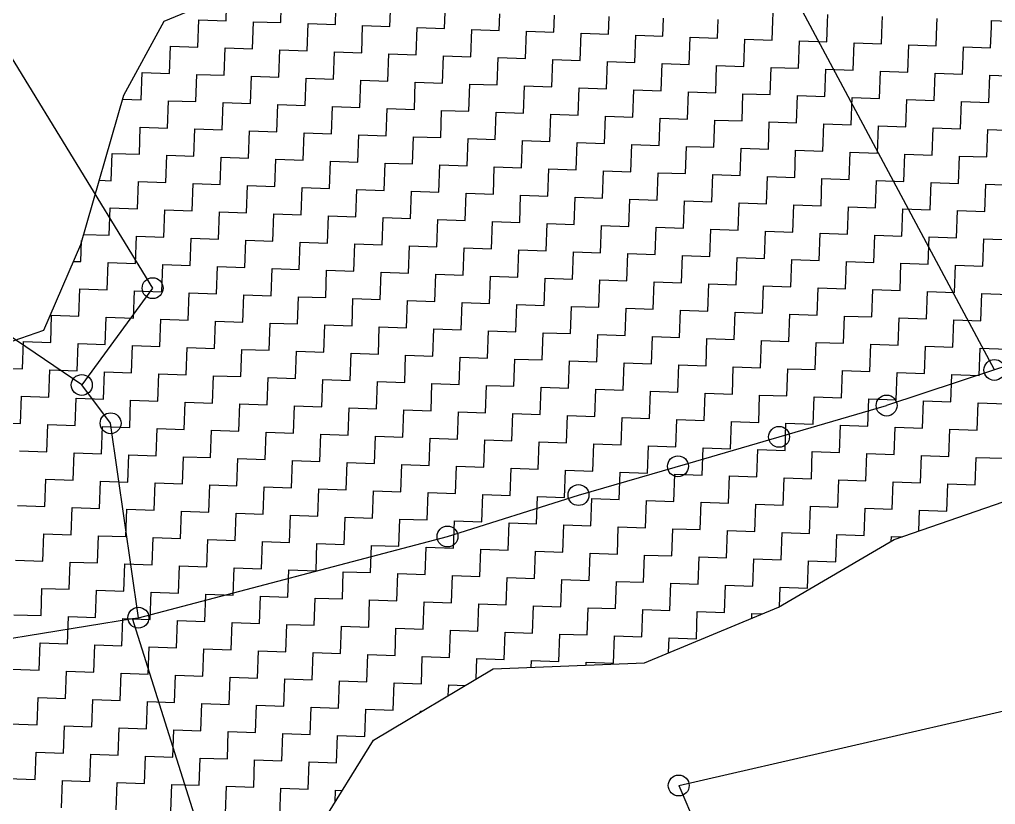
# Model space of a CAD drawing. Header units: metres. Extents: x 287345 to 291891, y 1993918 to 1999987.
# Drawn here: x 290152.8 to 290512.1, y 1997721.4 to 1998010.4 of the extents above; entities that cross this region are included whole.
import ezdxf

# ---------------------------------------------------------------- set-up
doc = ezdxf.new("R2010")
doc.units = ezdxf.units.M
doc.header["$MEASUREMENT"] = 0
doc.layers.add('POLY_HATCH', color=12, linetype='Continuous')
doc.layers.add('POLY_PARCEL', color=6, linetype='Continuous')

msp = doc.modelspace()

# ---------------------------------------------------------------- linework, layer by layer
for centre in [(290201.77, 1997911.52), (290511.75, 1997881.41), (290175.68, 1997875.87), (290472.04, 1997868.3), (290186.29, 1997861.78), (290432.45, 1997856.77), (290395.22, 1997845.93), (290358.59, 1997835.35), (290310.35, 1997820.08), (290196.53, 1997790.2), (290395.49, 1997728.4)]:
    msp.add_circle(centre, 3.85)
at = {"layer": 'POLY_HATCH'}
for p, q in [((290252.45, 1998028.92), (290205.89, 1998009.72)), ((290205.89, 1998009.72), (290191.02, 1997982.45)), ((290191.02, 1997982.45), (290175.17, 1997927.43)), ((290175.17, 1997927.43), (290161.54, 1997895.95)), ((290161.54, 1997895.95), (290129.16, 1997884.59)), ((290474.84, 1997818.94), (290518.48, 1997834.07)), ((290432.25, 1997794.04), (290474.84, 1997818.94)), ((290382.86, 1997773.55), (290432.25, 1997794.04)), ((290327.17, 1997771.36), (290382.86, 1997773.55)), ((290283.14, 1997745.12), (290327.17, 1997771.36)), ((290247.74, 1997688.01), (290283.14, 1997745.12))]:
    msp.add_line(p, q, dxfattribs=at)
at = {"layer": 'POLY_HATCH', "linetype": 'Continuous'}
for p, q in [((290228.83, 1998010), (290229.02, 1998015.29)), ((290248.94, 1998009.29), (290249.13, 1998014.75)), ((290269.05, 1998008.58), (290269.25, 1998014.21)), ((290289.16, 1998007.87), (290289.36, 1998013.67)), ((290309.26, 1998007.15), (290309.48, 1998013.13)), ((290430.17, 1998009.89), (290430.27, 1998012.94)), ((290218.42, 1998000.3), (290218.77, 1998010.36)), ((290218.77, 1998010.36), (290228.83, 1998010)), ((290238.53, 1997999.59), (290238.88, 1998009.64)), ((290238.88, 1998009.64), (290248.94, 1998009.29)), ((290329.37, 1998006.44), (290329.59, 1998012.59)), ((290349.48, 1998005.73), (290349.71, 1998012.05)), ((290369.59, 1998005.02), (290369.82, 1998011.51)), ((290389.7, 1998004.31), (290389.94, 1998010.97)), ((290409.81, 1998003.6), (290410.05, 1998010.43)), ((290429.92, 1998002.88), (290430.17, 1998009.89)), ((290450.03, 1998002.17), (290450.28, 1998009.35)), ((290450.28, 1998009.35), (290450.38, 1998012.23)), ((290470.4, 1998008.82), (290470.49, 1998011.52)), ((290490.51, 1998008.28), (290490.6, 1998010.8)), ((290510.63, 1998007.74), (290510.71, 1998010.09)), ((290510.71, 1998010.09), (290520.76, 1998009.74)), ((290258.64, 1997998.88), (290258.99, 1998008.93)), ((290258.99, 1998008.93), (290269.05, 1998008.58)), ((290278.75, 1997998.17), (290279.1, 1998008.22)), ((290279.1, 1998008.22), (290289.16, 1998007.87)), ((290298.85, 1997997.46), (290299.21, 1998007.51)), ((290299.21, 1998007.51), (290309.26, 1998007.15)), ((290318.96, 1997996.74), (290319.32, 1998006.8)), ((290319.32, 1998006.8), (290329.37, 1998006.44)), ((290339.07, 1997996.03), (290339.43, 1998006.09)), ((290339.43, 1998006.09), (290349.48, 1998005.73)), ((290470.14, 1998001.46), (290470.4, 1998008.82)), ((290490.25, 1998000.75), (290490.51, 1998008.28)), ((290510.35, 1998000.04), (290510.63, 1998007.74)), ((290359.18, 1997995.32), (290359.54, 1998005.38)), ((290359.54, 1998005.38), (290369.59, 1998005.02)), ((290379.29, 1997994.61), (290379.65, 1998004.66)), ((290379.65, 1998004.66), (290389.7, 1998004.31)), ((290399.4, 1997993.9), (290399.75, 1998003.95)), ((290399.75, 1998003.95), (290409.81, 1998003.6)), ((290419.51, 1997993.19), (290419.86, 1998003.24)), ((290419.86, 1998003.24), (290429.92, 1998002.88)), ((290439.62, 1997992.47), (290439.97, 1998002.53)), ((290439.97, 1998002.53), (290450.03, 1998002.17)), ((290208.01, 1997990.6), (290208.36, 1998000.66)), ((290208.36, 1998000.66), (290218.42, 1998000.3)), ((290228.12, 1997989.89), (290228.47, 1997999.95)), ((290228.47, 1997999.95), (290238.53, 1997999.59)), ((290248.23, 1997989.18), (290248.58, 1997999.23)), ((290248.58, 1997999.23), (290258.64, 1997998.88)), ((290268.33, 1997988.47), (290268.69, 1997998.52)), ((290268.69, 1997998.52), (290278.75, 1997998.17)), ((290459.73, 1997991.76), (290460.08, 1998001.82)), ((290460.08, 1998001.82), (290470.14, 1998001.46)), ((290479.84, 1997991.05), (290480.19, 1998001.11)), ((290480.19, 1998001.11), (290490.25, 1998000.75)), ((290499.94, 1997990.34), (290500.3, 1998000.39)), ((290500.3, 1998000.39), (290510.35, 1998000.04)), ((290288.44, 1997987.76), (290288.8, 1997997.81)), ((290288.8, 1997997.81), (290298.85, 1997997.46)), ((290308.55, 1997987.05), (290308.91, 1997997.1)), ((290308.91, 1997997.1), (290318.96, 1997996.74)), ((290328.66, 1997986.33), (290329.02, 1997996.39)), ((290329.02, 1997996.39), (290339.07, 1997996.03)), ((290348.77, 1997985.62), (290349.13, 1997995.68)), ((290349.13, 1997995.68), (290359.18, 1997995.32)), ((290368.88, 1997984.91), (290369.24, 1997994.97)), ((290369.24, 1997994.97), (290379.29, 1997994.61)), ((290388.99, 1997984.2), (290389.34, 1997994.25)), ((290389.34, 1997994.25), (290399.4, 1997993.9)), ((290409.1, 1997983.49), (290409.45, 1997993.54)), ((290409.45, 1997993.54), (290419.51, 1997993.19)), ((290429.21, 1997982.78), (290429.56, 1997992.83)), ((290429.56, 1997992.83), (290439.62, 1997992.47)), ((290449.32, 1997982.06), (290449.67, 1997992.12)), ((290449.67, 1997992.12), (290459.73, 1997991.76)), ((290469.42, 1997981.35), (290469.78, 1997991.41)), ((290469.78, 1997991.41), (290479.84, 1997991.05)), ((290197.6, 1997980.9), (290197.95, 1997990.96)), ((290197.95, 1997990.96), (290208.01, 1997990.6)), ((290217.71, 1997980.19), (290218.06, 1997990.25)), ((290218.06, 1997990.25), (290228.12, 1997989.89)), ((290237.82, 1997979.48), (290238.17, 1997989.54)), ((290238.17, 1997989.54), (290248.23, 1997989.18)), ((290257.92, 1997978.77), (290258.28, 1997988.82)), ((290258.28, 1997988.82), (290268.33, 1997988.47)), ((290278.03, 1997978.06), (290278.39, 1997988.11)), ((290278.39, 1997988.11), (290288.44, 1997987.76)), ((290489.53, 1997980.64), (290489.89, 1997990.7)), ((290489.89, 1997990.7), (290499.94, 1997990.34)), ((290509.64, 1997979.93), (290510, 1997989.98)), ((290510, 1997989.98), (290520.05, 1997989.63)), ((290298.14, 1997977.35), (290298.5, 1997987.4)), ((290298.5, 1997987.4), (290308.55, 1997987.05)), ((290318.25, 1997976.64), (290318.61, 1997986.69)), ((290318.61, 1997986.69), (290328.66, 1997986.33)), ((290338.36, 1997975.92), (290338.72, 1997985.98)), ((290338.72, 1997985.98), (290348.77, 1997985.62)), ((290358.47, 1997975.21), (290358.83, 1997985.27)), ((290358.83, 1997985.27), (290368.88, 1997984.91)), ((290378.58, 1997974.5), (290378.93, 1997984.55)), ((290378.93, 1997984.55), (290388.99, 1997984.2)), ((290190.64, 1997981.15), (290197.6, 1997980.9)), ((290207.3, 1997970.49), (290207.65, 1997980.55)), ((290207.65, 1997980.55), (290217.71, 1997980.19)), ((290398.69, 1997973.79), (290399.04, 1997983.84)), ((290399.04, 1997983.84), (290409.1, 1997983.49)), ((290418.8, 1997973.08), (290419.15, 1997983.13)), ((290419.15, 1997983.13), (290429.21, 1997982.78)), ((290438.91, 1997972.37), (290439.26, 1997982.42)), ((290439.26, 1997982.42), (290449.32, 1997982.06)), ((290459.01, 1997971.65), (290459.37, 1997981.71)), ((290459.37, 1997981.71), (290469.42, 1997981.35)), ((290479.12, 1997970.94), (290479.48, 1997981)), ((290479.48, 1997981), (290489.53, 1997980.64)), ((290227.41, 1997969.78), (290227.76, 1997979.84)), ((290227.76, 1997979.84), (290237.82, 1997979.48)), ((290247.51, 1997969.07), (290247.87, 1997979.13)), ((290247.87, 1997979.13), (290257.92, 1997978.77)), ((290267.62, 1997968.36), (290267.98, 1997978.41)), ((290267.98, 1997978.41), (290278.03, 1997978.06)), ((290287.73, 1997967.65), (290288.09, 1997977.7)), ((290288.09, 1997977.7), (290298.14, 1997977.35)), ((290307.84, 1997966.94), (290308.2, 1997976.99)), ((290308.2, 1997976.99), (290318.25, 1997976.64)), ((290499.23, 1997970.23), (290499.59, 1997980.29)), ((290499.59, 1997980.29), (290509.64, 1997979.93)), ((290327.95, 1997966.22), (290328.31, 1997976.28)), ((290328.31, 1997976.28), (290338.36, 1997975.92)), ((290348.06, 1997965.51), (290348.42, 1997975.57)), ((290348.42, 1997975.57), (290358.47, 1997975.21)), ((290368.17, 1997964.8), (290368.52, 1997974.86)), ((290368.52, 1997974.86), (290378.58, 1997974.5)), ((290388.28, 1997964.09), (290388.63, 1997974.14)), ((290388.63, 1997974.14), (290398.69, 1997973.79)), ((290408.39, 1997963.38), (290408.74, 1997973.43)), ((290408.74, 1997973.43), (290418.8, 1997973.08)), ((290196.89, 1997960.8), (290197.24, 1997970.85)), ((290197.24, 1997970.85), (290207.3, 1997970.49)), ((290217, 1997960.08), (290217.35, 1997970.14)), ((290217.35, 1997970.14), (290227.41, 1997969.78)), ((290428.5, 1997962.67), (290428.85, 1997972.72)), ((290428.85, 1997972.72), (290438.91, 1997972.37)), ((290448.6, 1997961.96), (290448.96, 1997972.01)), ((290448.96, 1997972.01), (290459.01, 1997971.65)), ((290468.71, 1997961.24), (290469.07, 1997971.3)), ((290469.07, 1997971.3), (290479.12, 1997970.94)), ((290488.82, 1997960.53), (290489.18, 1997970.59)), ((290489.18, 1997970.59), (290499.23, 1997970.23)), ((290508.93, 1997959.82), (290509.29, 1997969.88)), ((290509.29, 1997969.88), (290519.34, 1997969.52)), ((290237.1, 1997959.37), (290237.46, 1997969.43)), ((290237.46, 1997969.43), (290247.51, 1997969.07)), ((290257.21, 1997958.66), (290257.57, 1997968.72)), ((290257.57, 1997968.72), (290267.62, 1997968.36)), ((290277.32, 1997957.95), (290277.68, 1997968)), ((290277.68, 1997968), (290287.73, 1997967.65)), ((290297.43, 1997957.24), (290297.79, 1997967.29)), ((290297.79, 1997967.29), (290307.84, 1997966.94)), ((290317.54, 1997956.53), (290317.9, 1997966.58)), ((290317.9, 1997966.58), (290327.95, 1997966.22)), ((290337.65, 1997955.81), (290338, 1997965.87)), ((290338, 1997965.87), (290348.06, 1997965.51)), ((290357.76, 1997955.1), (290358.11, 1997965.16)), ((290358.11, 1997965.16), (290368.17, 1997964.8)), ((290377.87, 1997954.39), (290378.22, 1997964.45)), ((290378.22, 1997964.45), (290388.28, 1997964.09)), ((290397.98, 1997953.68), (290398.33, 1997963.73)), ((290398.33, 1997963.73), (290408.39, 1997963.38)), ((290418.08, 1997952.97), (290418.44, 1997963.02)), ((290418.44, 1997963.02), (290428.5, 1997962.67)), ((290186.48, 1997951.1), (290186.83, 1997961.15)), ((290186.83, 1997961.15), (290196.89, 1997960.8)), ((290206.58, 1997950.39), (290206.94, 1997960.44)), ((290206.94, 1997960.44), (290217, 1997960.08)), ((290226.69, 1997949.67), (290227.05, 1997959.73)), ((290227.05, 1997959.73), (290237.1, 1997959.37)), ((290246.8, 1997948.96), (290247.16, 1997959.02)), ((290247.16, 1997959.02), (290257.21, 1997958.66)), ((290438.19, 1997952.26), (290438.55, 1997962.31)), ((290438.55, 1997962.31), (290448.6, 1997961.96)), ((290458.3, 1997951.55), (290458.66, 1997961.6)), ((290458.66, 1997961.6), (290468.71, 1997961.24)), ((290478.41, 1997950.83), (290478.77, 1997960.89)), ((290478.77, 1997960.89), (290488.82, 1997960.53)), ((290498.52, 1997950.12), (290498.88, 1997960.18)), ((290498.88, 1997960.18), (290508.93, 1997959.82)), ((290266.91, 1997948.25), (290267.27, 1997958.31)), ((290267.27, 1997958.31), (290277.32, 1997957.95)), ((290287.02, 1997947.54), (290287.38, 1997957.59)), ((290287.38, 1997957.59), (290297.43, 1997957.24)), ((290307.13, 1997946.83), (290307.49, 1997956.88)), ((290307.49, 1997956.88), (290317.54, 1997956.53)), ((290327.24, 1997946.12), (290327.59, 1997956.17)), ((290327.59, 1997956.17), (290337.65, 1997955.81)), ((290347.35, 1997945.4), (290347.7, 1997955.46)), ((290347.7, 1997955.46), (290357.76, 1997955.1)), ((290367.46, 1997944.69), (290367.81, 1997954.75)), ((290367.81, 1997954.75), (290377.87, 1997954.39)), ((290387.57, 1997943.98), (290387.92, 1997954.04)), ((290387.92, 1997954.04), (290397.98, 1997953.68)), ((290407.67, 1997943.27), (290408.03, 1997953.32)), ((290408.03, 1997953.32), (290418.08, 1997952.97)), ((290427.78, 1997942.56), (290428.14, 1997952.61)), ((290428.14, 1997952.61), (290438.19, 1997952.26)), ((290447.89, 1997941.85), (290448.25, 1997951.9)), ((290448.25, 1997951.9), (290458.3, 1997951.55)), ((290182.03, 1997951.25), (290186.48, 1997951.1)), ((290196.17, 1997940.69), (290196.53, 1997950.74)), ((290196.53, 1997950.74), (290206.58, 1997950.39)), ((290216.28, 1997939.98), (290216.64, 1997950.03)), ((290216.64, 1997950.03), (290226.69, 1997949.67)), ((290236.39, 1997939.26), (290236.75, 1997949.32)), ((290236.75, 1997949.32), (290246.8, 1997948.96)), ((290256.5, 1997938.55), (290256.86, 1997948.61)), ((290256.86, 1997948.61), (290266.91, 1997948.25)), ((290468, 1997941.13), (290468.36, 1997951.19)), ((290468.36, 1997951.19), (290478.41, 1997950.83)), ((290488.11, 1997940.42), (290488.47, 1997950.48)), ((290488.47, 1997950.48), (290498.52, 1997950.12)), ((290508.22, 1997939.71), (290508.58, 1997949.77)), ((290508.58, 1997949.77), (290518.63, 1997949.41)), ((290276.61, 1997937.84), (290276.97, 1997947.89)), ((290276.97, 1997947.89), (290287.02, 1997947.54)), ((290296.72, 1997937.13), (290297.08, 1997947.18)), ((290297.08, 1997947.18), (290307.13, 1997946.83)), ((290316.83, 1997936.42), (290317.18, 1997946.47)), ((290317.18, 1997946.47), (290327.24, 1997946.12)), ((290336.94, 1997935.71), (290337.29, 1997945.76)), ((290337.29, 1997945.76), (290347.35, 1997945.4)), ((290357.05, 1997934.99), (290357.4, 1997945.05)), ((290357.4, 1997945.05), (290367.46, 1997944.69)), ((290185.76, 1997930.99), (290186.12, 1997941.04)), ((290186.12, 1997941.04), (290196.17, 1997940.69)), ((290377.16, 1997934.28), (290377.51, 1997944.34)), ((290377.51, 1997944.34), (290387.57, 1997943.98)), ((290397.26, 1997933.57), (290397.62, 1997943.63)), ((290397.62, 1997943.63), (290407.67, 1997943.27)), ((290417.37, 1997932.86), (290417.73, 1997942.91)), ((290417.73, 1997942.91), (290427.78, 1997942.56)), ((290437.48, 1997932.15), (290437.84, 1997942.2)), ((290437.84, 1997942.2), (290447.89, 1997941.85)), ((290457.59, 1997931.44), (290457.95, 1997941.49)), ((290457.95, 1997941.49), (290468, 1997941.13)), ((290205.87, 1997930.28), (290206.23, 1997940.33)), ((290206.23, 1997940.33), (290216.28, 1997939.98)), ((290225.98, 1997929.56), (290226.34, 1997939.62)), ((290226.34, 1997939.62), (290236.39, 1997939.26)), ((290246.09, 1997928.85), (290246.45, 1997938.91)), ((290246.45, 1997938.91), (290256.5, 1997938.55)), ((290266.2, 1997928.14), (290266.56, 1997938.2)), ((290266.56, 1997938.2), (290276.61, 1997937.84)), ((290286.31, 1997927.43), (290286.67, 1997937.48)), ((290286.67, 1997937.48), (290296.72, 1997937.13)), ((290477.7, 1997930.72), (290478.06, 1997940.78)), ((290478.06, 1997940.78), (290488.11, 1997940.42)), ((290497.81, 1997930.01), (290498.17, 1997940.07)), ((290498.17, 1997940.07), (290508.22, 1997939.71)), ((290306.42, 1997926.72), (290306.77, 1997936.77)), ((290306.77, 1997936.77), (290316.83, 1997936.42)), ((290326.53, 1997926.01), (290326.88, 1997936.06)), ((290326.88, 1997936.06), (290336.94, 1997935.71)), ((290346.64, 1997925.3), (290346.99, 1997935.35)), ((290346.99, 1997935.35), (290357.05, 1997934.99)), ((290366.75, 1997924.58), (290367.1, 1997934.64)), ((290367.1, 1997934.64), (290377.16, 1997934.28)), ((290386.85, 1997923.87), (290387.21, 1997933.93)), ((290387.21, 1997933.93), (290397.26, 1997933.57)), ((290176.29, 1997931.32), (290185.76, 1997930.99)), ((290195.46, 1997920.58), (290195.82, 1997930.63)), ((290195.82, 1997930.63), (290205.87, 1997930.28)), ((290406.96, 1997923.16), (290407.32, 1997933.22)), ((290407.32, 1997933.22), (290417.37, 1997932.86)), ((290427.07, 1997922.45), (290427.43, 1997932.5)), ((290427.43, 1997932.5), (290437.48, 1997932.15)), ((290447.18, 1997921.74), (290447.54, 1997931.79)), ((290447.54, 1997931.79), (290457.59, 1997931.44)), ((290467.29, 1997921.03), (290467.65, 1997931.08)), ((290467.65, 1997931.08), (290477.7, 1997930.72)), ((290487.4, 1997920.31), (290487.75, 1997930.37)), ((290487.75, 1997930.37), (290497.81, 1997930.01)), ((290175.35, 1997921.29), (290175.63, 1997929.04)), ((290215.57, 1997919.87), (290215.93, 1997929.92)), ((290215.93, 1997929.92), (290225.98, 1997929.56)), ((290235.68, 1997919.15), (290236.04, 1997929.21)), ((290236.04, 1997929.21), (290246.09, 1997928.85)), ((290255.79, 1997918.44), (290256.15, 1997928.5)), ((290256.15, 1997928.5), (290266.2, 1997928.14)), ((290275.9, 1997917.73), (290276.25, 1997927.79)), ((290276.25, 1997927.79), (290286.31, 1997927.43)), ((290296.01, 1997917.02), (290296.36, 1997927.07)), ((290296.36, 1997927.07), (290306.42, 1997926.72)), ((290507.51, 1997919.6), (290507.86, 1997929.66)), ((290507.86, 1997929.66), (290517.92, 1997929.3)), ((290316.12, 1997916.31), (290316.47, 1997926.36)), ((290316.47, 1997926.36), (290326.53, 1997926.01)), ((290336.23, 1997915.6), (290336.58, 1997925.65)), ((290336.58, 1997925.65), (290346.64, 1997925.3)), ((290356.33, 1997914.89), (290356.69, 1997924.94)), ((290356.69, 1997924.94), (290366.75, 1997924.58)), ((290376.44, 1997914.17), (290376.8, 1997924.23)), ((290376.8, 1997924.23), (290386.85, 1997923.87)), ((290396.55, 1997913.46), (290396.91, 1997923.52)), ((290396.91, 1997923.52), (290406.96, 1997923.16)), ((290172.55, 1997921.39), (290175.35, 1997921.29)), ((290185.05, 1997910.88), (290185.41, 1997920.93)), ((290185.41, 1997920.93), (290195.46, 1997920.58)), ((290205.16, 1997910.17), (290205.52, 1997920.22)), ((290205.52, 1997920.22), (290215.57, 1997919.87)), ((290225.27, 1997909.46), (290225.63, 1997919.51)), ((290225.63, 1997919.51), (290235.68, 1997919.15)), ((290416.66, 1997912.75), (290417.02, 1997922.8)), ((290417.02, 1997922.8), (290427.07, 1997922.45)), ((290436.77, 1997912.04), (290437.13, 1997922.09)), ((290437.13, 1997922.09), (290447.18, 1997921.74)), ((290456.88, 1997911.33), (290457.24, 1997921.38)), ((290457.24, 1997921.38), (290467.29, 1997921.03)), ((290476.99, 1997910.62), (290477.34, 1997920.67)), ((290477.34, 1997920.67), (290487.4, 1997920.31)), ((290497.1, 1997909.9), (290497.45, 1997919.96)), ((290497.45, 1997919.96), (290507.51, 1997919.6)), ((290245.38, 1997908.74), (290245.74, 1997918.8)), ((290245.74, 1997918.8), (290255.79, 1997918.44)), ((290265.49, 1997908.03), (290265.84, 1997918.09)), ((290265.84, 1997918.09), (290275.9, 1997917.73)), ((290285.6, 1997907.32), (290285.95, 1997917.38)), ((290285.95, 1997917.38), (290296.01, 1997917.02)), ((290305.71, 1997906.61), (290306.06, 1997916.66)), ((290306.06, 1997916.66), (290316.12, 1997916.31)), ((290325.82, 1997905.9), (290326.17, 1997915.95)), ((290326.17, 1997915.95), (290336.23, 1997915.6)), ((290345.92, 1997905.19), (290346.28, 1997915.24)), ((290346.28, 1997915.24), (290356.33, 1997914.89)), ((290366.03, 1997904.47), (290366.39, 1997914.53)), ((290366.39, 1997914.53), (290376.44, 1997914.17)), ((290386.14, 1997903.76), (290386.5, 1997913.82)), ((290386.5, 1997913.82), (290396.55, 1997913.46)), ((290406.25, 1997903.05), (290406.61, 1997913.11)), ((290406.61, 1997913.11), (290416.66, 1997912.75)), ((290426.36, 1997902.34), (290426.72, 1997912.39)), ((290426.72, 1997912.39), (290436.77, 1997912.04)), ((290174.64, 1997901.18), (290175, 1997911.23)), ((290175, 1997911.23), (290185.05, 1997910.88)), ((290194.75, 1997900.47), (290195.11, 1997910.52)), ((290195.11, 1997910.52), (290205.16, 1997910.17)), ((290214.86, 1997899.76), (290215.22, 1997909.81)), ((290215.22, 1997909.81), (290225.27, 1997909.46)), ((290234.97, 1997899.05), (290235.33, 1997909.1)), ((290235.33, 1997909.1), (290245.38, 1997908.74)), ((290446.47, 1997901.63), (290446.83, 1997911.68)), ((290446.83, 1997911.68), (290456.88, 1997911.33)), ((290466.58, 1997900.92), (290466.93, 1997910.97)), ((290466.93, 1997910.97), (290476.99, 1997910.62)), ((290486.69, 1997900.21), (290487.04, 1997910.26)), ((290487.04, 1997910.26), (290497.1, 1997909.9)), ((290506.8, 1997899.49), (290507.15, 1997909.55)), ((290507.15, 1997909.55), (290517.21, 1997909.19)), ((290255.08, 1997898.33), (290255.43, 1997908.39)), ((290255.43, 1997908.39), (290265.49, 1997908.03)), ((290275.19, 1997897.62), (290275.54, 1997907.68)), ((290275.54, 1997907.68), (290285.6, 1997907.32)), ((290295.3, 1997896.91), (290295.65, 1997906.97)), ((290295.65, 1997906.97), (290305.71, 1997906.61)), ((290315.41, 1997896.2), (290315.76, 1997906.25)), ((290315.76, 1997906.25), (290325.82, 1997905.9)), ((290335.51, 1997895.49), (290335.87, 1997905.54)), ((290335.87, 1997905.54), (290345.92, 1997905.19)), ((290164.23, 1997891.48), (290164.59, 1997901.54)), ((290164.59, 1997901.54), (290174.64, 1997901.18)), ((290355.62, 1997894.78), (290355.98, 1997904.83)), ((290355.98, 1997904.83), (290366.03, 1997904.47)), ((290375.73, 1997894.06), (290376.09, 1997904.12)), ((290376.09, 1997904.12), (290386.14, 1997903.76)), ((290395.84, 1997893.35), (290396.2, 1997903.41)), ((290396.2, 1997903.41), (290406.25, 1997903.05)), ((290415.95, 1997892.64), (290416.31, 1997902.7)), ((290416.31, 1997902.7), (290426.36, 1997902.34)), ((290436.06, 1997891.93), (290436.42, 1997901.98)), ((290436.42, 1997901.98), (290446.47, 1997901.63)), ((290184.34, 1997890.77), (290184.7, 1997900.82)), ((290184.7, 1997900.82), (290194.75, 1997900.47)), ((290204.45, 1997890.06), (290204.81, 1997900.11)), ((290204.81, 1997900.11), (290214.86, 1997899.76)), ((290224.56, 1997889.35), (290224.91, 1997899.4)), ((290224.91, 1997899.4), (290234.97, 1997899.05)), ((290244.67, 1997888.64), (290245.02, 1997898.69)), ((290245.02, 1997898.69), (290255.08, 1997898.33)), ((290264.78, 1997887.92), (290265.13, 1997897.98)), ((290265.13, 1997897.98), (290275.19, 1997897.62)), ((290456.17, 1997891.22), (290456.52, 1997901.27)), ((290456.52, 1997901.27), (290466.58, 1997900.92)), ((290476.28, 1997890.51), (290476.63, 1997900.56)), ((290476.63, 1997900.56), (290486.69, 1997900.21)), ((290496.39, 1997889.79), (290496.74, 1997899.85)), ((290496.74, 1997899.85), (290506.8, 1997899.49)), ((290284.89, 1997887.21), (290285.24, 1997897.27)), ((290285.24, 1997897.27), (290295.3, 1997896.91)), ((290305, 1997886.5), (290305.35, 1997896.55)), ((290305.35, 1997896.55), (290315.41, 1997896.2)), ((290325.1, 1997885.79), (290325.46, 1997895.84)), ((290325.46, 1997895.84), (290335.51, 1997895.49)), ((290345.21, 1997885.08), (290345.57, 1997895.13)), ((290345.57, 1997895.13), (290355.62, 1997894.78)), ((290365.32, 1997884.37), (290365.68, 1997894.42)), ((290365.68, 1997894.42), (290375.73, 1997894.06)), ((290153.82, 1997881.78), (290154.18, 1997891.84)), ((290154.18, 1997891.84), (290164.23, 1997891.48)), ((290173.93, 1997881.07), (290174.29, 1997891.13)), ((290174.29, 1997891.13), (290184.34, 1997890.77)), ((290385.43, 1997883.65), (290385.79, 1997893.71)), ((290385.79, 1997893.71), (290395.84, 1997893.35)), ((290405.54, 1997882.94), (290405.9, 1997893)), ((290405.9, 1997893), (290415.95, 1997892.64)), ((290425.65, 1997882.23), (290426, 1997892.29)), ((290426, 1997892.29), (290436.06, 1997891.93)), ((290445.76, 1997881.52), (290446.11, 1997891.57)), ((290446.11, 1997891.57), (290456.17, 1997891.22)), ((290465.87, 1997880.81), (290466.22, 1997890.86)), ((290466.22, 1997890.86), (290476.28, 1997890.51)), ((290194.04, 1997880.36), (290194.4, 1997890.41)), ((290194.4, 1997890.41), (290204.45, 1997890.06)), ((290214.15, 1997879.65), (290214.5, 1997889.7)), ((290214.5, 1997889.7), (290224.56, 1997889.35)), ((290234.26, 1997878.94), (290234.61, 1997888.99)), ((290234.61, 1997888.99), (290244.67, 1997888.64)), ((290254.37, 1997878.22), (290254.72, 1997888.28)), ((290254.72, 1997888.28), (290264.78, 1997887.92)), ((290274.48, 1997877.51), (290274.83, 1997887.57)), ((290274.83, 1997887.57), (290284.89, 1997887.21)), ((290485.98, 1997880.1), (290486.33, 1997890.15)), ((290486.33, 1997890.15), (290496.39, 1997889.79)), ((290506.08, 1997879.38), (290506.44, 1997889.44)), ((290506.44, 1997889.44), (290516.5, 1997889.08)), ((290294.58, 1997876.8), (290294.94, 1997886.86)), ((290294.94, 1997886.86), (290305, 1997886.5)), ((290314.69, 1997876.09), (290315.05, 1997886.14)), ((290315.05, 1997886.14), (290325.1, 1997885.79)), ((290334.8, 1997875.38), (290335.16, 1997885.43)), ((290335.16, 1997885.43), (290345.21, 1997885.08)), ((290354.91, 1997874.67), (290355.27, 1997884.72)), ((290355.27, 1997884.72), (290365.32, 1997884.37)), ((290375.02, 1997873.96), (290375.38, 1997884.01)), ((290375.38, 1997884.01), (290385.43, 1997883.65)), ((290143.77, 1997882.14), (290153.82, 1997881.78)), ((290163.52, 1997871.37), (290163.88, 1997881.43)), ((290163.88, 1997881.43), (290173.93, 1997881.07)), ((290183.63, 1997870.66), (290183.99, 1997880.72)), ((290183.99, 1997880.72), (290194.04, 1997880.36)), ((290203.74, 1997869.95), (290204.09, 1997880)), ((290204.09, 1997880), (290214.15, 1997879.65)), ((290395.13, 1997873.24), (290395.49, 1997883.3)), ((290395.49, 1997883.3), (290405.54, 1997882.94)), ((290415.24, 1997872.53), (290415.59, 1997882.59)), ((290415.59, 1997882.59), (290425.65, 1997882.23)), ((290435.35, 1997871.82), (290435.7, 1997881.88)), ((290435.7, 1997881.88), (290445.76, 1997881.52)), ((290455.46, 1997871.11), (290455.81, 1997881.16)), ((290455.81, 1997881.16), (290465.87, 1997880.81)), ((290475.57, 1997870.4), (290475.92, 1997880.45)), ((290475.92, 1997880.45), (290485.98, 1997880.1)), ((290223.85, 1997869.24), (290224.2, 1997879.29)), ((290224.2, 1997879.29), (290234.26, 1997878.94)), ((290243.96, 1997868.53), (290244.31, 1997878.58)), ((290244.31, 1997878.58), (290254.37, 1997878.22)), ((290264.07, 1997867.81), (290264.42, 1997877.87)), ((290264.42, 1997877.87), (290274.48, 1997877.51)), ((290284.17, 1997867.1), (290284.53, 1997877.16)), ((290284.53, 1997877.16), (290294.58, 1997876.8)), ((290304.28, 1997866.39), (290304.64, 1997876.45)), ((290304.64, 1997876.45), (290314.69, 1997876.09)), ((290495.67, 1997869.69), (290496.03, 1997879.74)), ((290496.03, 1997879.74), (290506.08, 1997879.38)), ((290324.39, 1997865.68), (290324.75, 1997875.73)), ((290324.75, 1997875.73), (290334.8, 1997875.38)), ((290344.5, 1997864.97), (290344.86, 1997875.02)), ((290344.86, 1997875.02), (290354.91, 1997874.67)), ((290364.61, 1997864.26), (290364.97, 1997874.31)), ((290364.97, 1997874.31), (290375.02, 1997873.96)), ((290384.72, 1997863.55), (290385.08, 1997873.6)), ((290385.08, 1997873.6), (290395.13, 1997873.24)), ((290404.83, 1997862.83), (290405.18, 1997872.89)), ((290405.18, 1997872.89), (290415.24, 1997872.53)), ((290153.11, 1997861.67), (290153.47, 1997871.73)), ((290153.47, 1997871.73), (290163.52, 1997871.37)), ((290173.22, 1997860.96), (290173.58, 1997871.02)), ((290173.58, 1997871.02), (290183.63, 1997870.66)), ((290193.33, 1997860.25), (290193.68, 1997870.31)), ((290193.68, 1997870.31), (290203.74, 1997869.95)), ((290213.44, 1997859.54), (290213.79, 1997869.59)), ((290213.79, 1997869.59), (290223.85, 1997869.24)), ((290424.94, 1997862.12), (290425.29, 1997872.18)), ((290425.29, 1997872.18), (290435.35, 1997871.82)), ((290445.05, 1997861.41), (290445.4, 1997871.46)), ((290445.4, 1997871.46), (290455.46, 1997871.11)), ((290465.16, 1997860.7), (290465.51, 1997870.75)), ((290465.51, 1997870.75), (290475.57, 1997870.4)), ((290485.26, 1997859.99), (290485.62, 1997870.04)), ((290485.62, 1997870.04), (290495.67, 1997869.69)), ((290505.37, 1997859.28), (290505.73, 1997869.33)), ((290505.73, 1997869.33), (290515.78, 1997868.97)), ((290233.55, 1997858.83), (290233.9, 1997868.88)), ((290233.9, 1997868.88), (290243.96, 1997868.53)), ((290253.66, 1997858.12), (290254.01, 1997868.17)), ((290254.01, 1997868.17), (290264.07, 1997867.81)), ((290273.76, 1997857.4), (290274.12, 1997867.46)), ((290274.12, 1997867.46), (290284.17, 1997867.1)), ((290293.87, 1997856.69), (290294.23, 1997866.75)), ((290294.23, 1997866.75), (290304.28, 1997866.39)), ((290313.98, 1997855.98), (290314.34, 1997866.04)), ((290314.34, 1997866.04), (290324.39, 1997865.68)), ((290143.06, 1997862.03), (290153.11, 1997861.67)), ((290334.09, 1997855.27), (290334.45, 1997865.32)), ((290334.45, 1997865.32), (290344.5, 1997864.97)), ((290354.2, 1997854.56), (290354.56, 1997864.61)), ((290354.56, 1997864.61), (290364.61, 1997864.26)), ((290374.31, 1997853.85), (290374.66, 1997863.9)), ((290374.66, 1997863.9), (290384.72, 1997863.55)), ((290394.42, 1997853.13), (290394.77, 1997863.19)), ((290394.77, 1997863.19), (290404.83, 1997862.83)), ((290414.53, 1997852.42), (290414.88, 1997862.48)), ((290414.88, 1997862.48), (290424.94, 1997862.12)), ((290162.81, 1997851.26), (290163.16, 1997861.32)), ((290163.16, 1997861.32), (290173.22, 1997860.96)), ((290182.92, 1997850.55), (290183.27, 1997860.61)), ((290183.27, 1997860.61), (290193.33, 1997860.25)), ((290203.03, 1997849.84), (290203.38, 1997859.89)), ((290203.38, 1997859.89), (290213.44, 1997859.54)), ((290223.14, 1997849.13), (290223.49, 1997859.18)), ((290223.49, 1997859.18), (290233.55, 1997858.83)), ((290243.24, 1997848.42), (290243.6, 1997858.47)), ((290243.6, 1997858.47), (290253.66, 1997858.12)), ((290434.64, 1997851.71), (290434.99, 1997861.77)), ((290434.99, 1997861.77), (290445.05, 1997861.41)), ((290454.75, 1997851), (290455.1, 1997861.05)), ((290455.1, 1997861.05), (290465.16, 1997860.7)), ((290474.85, 1997850.29), (290475.21, 1997860.34)), ((290475.21, 1997860.34), (290485.26, 1997859.99)), ((290494.96, 1997849.58), (290495.32, 1997859.63)), ((290495.32, 1997859.63), (290505.37, 1997859.28)), ((290263.35, 1997847.71), (290263.71, 1997857.76)), ((290263.71, 1997857.76), (290273.76, 1997857.4)), ((290283.46, 1997846.99), (290283.82, 1997857.05)), ((290283.82, 1997857.05), (290293.87, 1997856.69)), ((290303.57, 1997846.28), (290303.93, 1997856.34)), ((290303.93, 1997856.34), (290313.98, 1997855.98)), ((290323.68, 1997845.57), (290324.04, 1997855.63)), ((290324.04, 1997855.63), (290334.09, 1997855.27)), ((290343.79, 1997844.86), (290344.15, 1997854.91)), ((290344.15, 1997854.91), (290354.2, 1997854.56)), ((290152.75, 1997851.62), (290162.81, 1997851.26)), ((290363.9, 1997844.15), (290364.25, 1997854.2)), ((290364.25, 1997854.2), (290374.31, 1997853.85)), ((290384.01, 1997843.44), (290384.36, 1997853.49)), ((290384.36, 1997853.49), (290394.42, 1997853.13)), ((290404.12, 1997842.72), (290404.47, 1997852.78)), ((290404.47, 1997852.78), (290414.53, 1997852.42)), ((290424.23, 1997842.01), (290424.58, 1997852.07)), ((290424.58, 1997852.07), (290434.64, 1997851.71)), ((290444.33, 1997841.3), (290444.69, 1997851.36)), ((290444.69, 1997851.36), (290454.75, 1997851)), ((290172.51, 1997840.85), (290172.86, 1997850.91)), ((290172.86, 1997850.91), (290182.92, 1997850.55)), ((290192.62, 1997840.14), (290192.97, 1997850.2)), ((290192.97, 1997850.2), (290203.03, 1997849.84)), ((290212.73, 1997839.43), (290213.08, 1997849.48)), ((290213.08, 1997849.48), (290223.14, 1997849.13)), ((290232.83, 1997838.72), (290233.19, 1997848.77)), ((290233.19, 1997848.77), (290243.24, 1997848.42)), ((290252.94, 1997838.01), (290253.3, 1997848.06)), ((290253.3, 1997848.06), (290263.35, 1997847.71)), ((290464.44, 1997840.59), (290464.8, 1997850.64)), ((290464.8, 1997850.64), (290474.85, 1997850.29)), ((290484.55, 1997839.88), (290484.91, 1997849.93)), ((290484.91, 1997849.93), (290494.96, 1997849.58)), ((290504.66, 1997839.17), (290505.02, 1997849.22)), ((290505.02, 1997849.22), (290515.07, 1997848.87)), ((290273.05, 1997837.3), (290273.41, 1997847.35)), ((290273.41, 1997847.35), (290283.46, 1997846.99)), ((290293.16, 1997836.58), (290293.52, 1997846.64)), ((290293.52, 1997846.64), (290303.57, 1997846.28)), ((290313.27, 1997835.87), (290313.63, 1997845.93)), ((290313.63, 1997845.93), (290323.68, 1997845.57)), ((290333.38, 1997835.16), (290333.74, 1997845.22)), ((290333.74, 1997845.22), (290343.79, 1997844.86)), ((290353.49, 1997834.45), (290353.84, 1997844.5)), ((290353.84, 1997844.5), (290363.9, 1997844.15)), ((290162.1, 1997831.15), (290162.45, 1997841.21)), ((290162.45, 1997841.21), (290172.51, 1997840.85)), ((290182.21, 1997830.44), (290182.56, 1997840.5)), ((290182.56, 1997840.5), (290192.62, 1997840.14)), ((290373.6, 1997833.74), (290373.95, 1997843.79)), ((290373.95, 1997843.79), (290384.01, 1997843.44)), ((290393.71, 1997833.03), (290394.06, 1997843.08)), ((290394.06, 1997843.08), (290404.12, 1997842.72)), ((290413.82, 1997832.31), (290414.17, 1997842.37)), ((290414.17, 1997842.37), (290424.23, 1997842.01)), ((290433.92, 1997831.6), (290434.28, 1997841.66)), ((290434.28, 1997841.66), (290444.33, 1997841.3)), ((290454.03, 1997830.89), (290454.39, 1997840.95)), ((290454.39, 1997840.95), (290464.44, 1997840.59)), ((290202.32, 1997829.73), (290202.67, 1997839.79)), ((290202.67, 1997839.79), (290212.73, 1997839.43)), ((290222.42, 1997829.02), (290222.78, 1997839.07)), ((290222.78, 1997839.07), (290232.83, 1997838.72)), ((290242.53, 1997828.31), (290242.89, 1997838.36)), ((290242.89, 1997838.36), (290252.94, 1997838.01)), ((290262.64, 1997827.6), (290263, 1997837.65)), ((290263, 1997837.65), (290273.05, 1997837.3)), ((290282.75, 1997826.89), (290283.11, 1997836.94)), ((290283.11, 1997836.94), (290293.16, 1997836.58)), ((290474.14, 1997830.18), (290474.5, 1997840.23)), ((290474.5, 1997840.23), (290484.55, 1997839.88)), ((290494.25, 1997829.47), (290494.61, 1997839.52)), ((290494.61, 1997839.52), (290504.66, 1997839.17)), ((290302.86, 1997826.17), (290303.22, 1997836.23)), ((290303.22, 1997836.23), (290313.27, 1997835.87)), ((290322.97, 1997825.46), (290323.33, 1997835.52)), ((290323.33, 1997835.52), (290333.38, 1997835.16)), ((290343.08, 1997824.75), (290343.43, 1997834.8)), ((290343.43, 1997834.8), (290353.49, 1997834.45)), ((290363.19, 1997824.04), (290363.54, 1997834.09)), ((290363.54, 1997834.09), (290373.6, 1997833.74)), ((290383.3, 1997823.33), (290383.65, 1997833.38)), ((290383.65, 1997833.38), (290393.71, 1997833.03)), ((290152.04, 1997831.51), (290162.1, 1997831.15)), ((290171.8, 1997820.74), (290172.15, 1997830.8)), ((290172.15, 1997830.8), (290182.21, 1997830.44)), ((290191.91, 1997820.03), (290192.26, 1997830.09)), ((290192.26, 1997830.09), (290202.32, 1997829.73)), ((290403.41, 1997822.62), (290403.76, 1997832.67)), ((290403.76, 1997832.67), (290413.82, 1997832.31)), ((290423.51, 1997821.9), (290423.87, 1997831.96)), ((290423.87, 1997831.96), (290433.92, 1997831.6)), ((290443.62, 1997821.19), (290443.98, 1997831.25)), ((290443.98, 1997831.25), (290454.03, 1997830.89)), ((290463.73, 1997820.48), (290464.09, 1997830.54)), ((290464.09, 1997830.54), (290474.14, 1997830.18)), ((290483.92, 1997822.08), (290484.2, 1997829.82)), ((290484.2, 1997829.82), (290494.25, 1997829.47)), ((290212.01, 1997819.32), (290212.37, 1997829.38)), ((290212.37, 1997829.38), (290222.42, 1997829.02)), ((290232.12, 1997818.61), (290232.48, 1997828.66)), ((290232.48, 1997828.66), (290242.53, 1997828.31)), ((290252.23, 1997817.9), (290252.59, 1997827.95)), ((290252.59, 1997827.95), (290262.64, 1997827.6)), ((290272.34, 1997817.19), (290272.7, 1997827.24)), ((290272.7, 1997827.24), (290282.75, 1997826.89)), ((290292.45, 1997816.47), (290292.81, 1997826.53)), ((290292.81, 1997826.53), (290302.86, 1997826.17)), ((290312.56, 1997815.76), (290312.91, 1997825.82)), ((290312.91, 1997825.82), (290322.97, 1997825.46)), ((290332.67, 1997815.05), (290333.02, 1997825.11)), ((290333.02, 1997825.11), (290343.08, 1997824.75)), ((290352.78, 1997814.34), (290353.13, 1997824.39)), ((290353.13, 1997824.39), (290363.19, 1997824.04)), ((290372.89, 1997813.63), (290373.24, 1997823.68)), ((290373.24, 1997823.68), (290383.3, 1997823.33)), ((290392.99, 1997812.92), (290393.35, 1997822.97)), ((290393.35, 1997822.97), (290403.41, 1997822.62)), ((290161.39, 1997811.05), (290161.74, 1997821.1)), ((290161.74, 1997821.1), (290171.8, 1997820.74)), ((290181.49, 1997810.33), (290181.85, 1997820.39)), ((290181.85, 1997820.39), (290191.91, 1997820.03)), ((290201.6, 1997809.62), (290201.96, 1997819.68)), ((290201.96, 1997819.68), (290212.01, 1997819.32)), ((290221.71, 1997808.91), (290222.07, 1997818.97)), ((290222.07, 1997818.97), (290232.12, 1997818.61)), ((290413.1, 1997812.21), (290413.46, 1997822.26)), ((290413.46, 1997822.26), (290423.51, 1997821.9)), ((290433.21, 1997811.49), (290433.57, 1997821.55)), ((290433.57, 1997821.55), (290443.62, 1997821.19)), ((290453.32, 1997810.78), (290453.68, 1997820.84)), ((290453.68, 1997820.84), (290463.73, 1997820.48)), ((290473.72, 1997818.28), (290473.79, 1997820.13)), ((290473.79, 1997820.13), (290477.86, 1997819.98)), ((290241.82, 1997808.2), (290242.18, 1997818.25)), ((290242.18, 1997818.25), (290252.23, 1997817.9)), ((290261.93, 1997807.49), (290262.29, 1997817.54)), ((290262.29, 1997817.54), (290272.34, 1997817.19)), ((290282.04, 1997806.78), (290282.4, 1997816.83)), ((290282.4, 1997816.83), (290292.45, 1997816.47)), ((290302.15, 1997806.06), (290302.5, 1997816.12)), ((290302.5, 1997816.12), (290312.56, 1997815.76)), ((290322.26, 1997805.35), (290322.61, 1997815.41)), ((290322.61, 1997815.41), (290332.67, 1997815.05)), ((290342.37, 1997804.64), (290342.72, 1997814.7)), ((290342.72, 1997814.7), (290352.78, 1997814.34)), ((290362.48, 1997803.93), (290362.83, 1997813.98)), ((290362.83, 1997813.98), (290372.89, 1997813.63)), ((290382.58, 1997803.22), (290382.94, 1997813.27)), ((290382.94, 1997813.27), (290392.99, 1997812.92)), ((290402.69, 1997802.51), (290403.05, 1997812.56)), ((290403.05, 1997812.56), (290413.1, 1997812.21)), ((290422.8, 1997801.8), (290423.16, 1997811.85)), ((290423.16, 1997811.85), (290433.21, 1997811.49)), ((290151.33, 1997811.4), (290161.39, 1997811.05)), ((290171.08, 1997800.64), (290171.44, 1997810.69)), ((290171.44, 1997810.69), (290181.49, 1997810.33)), ((290191.19, 1997799.92), (290191.55, 1997809.98)), ((290191.55, 1997809.98), (290201.6, 1997809.62)), ((290211.3, 1997799.21), (290211.66, 1997809.27)), ((290211.66, 1997809.27), (290221.71, 1997808.91)), ((290231.41, 1997798.5), (290231.77, 1997808.56)), ((290231.77, 1997808.56), (290241.82, 1997808.2)), ((290442.91, 1997801.08), (290443.27, 1997811.14)), ((290443.27, 1997811.14), (290453.32, 1997810.78)), ((290251.52, 1997797.79), (290251.88, 1997807.84)), ((290251.88, 1997807.84), (290261.93, 1997807.49)), ((290271.63, 1997797.08), (290271.99, 1997807.13)), ((290271.99, 1997807.13), (290282.04, 1997806.78)), ((290291.74, 1997796.37), (290292.09, 1997806.42)), ((290292.09, 1997806.42), (290302.15, 1997806.06)), ((290311.85, 1997795.65), (290312.2, 1997805.71)), ((290312.2, 1997805.71), (290322.26, 1997805.35)), ((290331.96, 1997794.94), (290332.31, 1997805)), ((290332.31, 1997805), (290342.37, 1997804.64)), ((290160.67, 1997790.94), (290161.03, 1997800.99)), ((290161.03, 1997800.99), (290171.08, 1997800.64)), ((290352.07, 1997794.23), (290352.42, 1997804.29)), ((290352.42, 1997804.29), (290362.48, 1997803.93)), ((290372.17, 1997793.52), (290372.53, 1997803.57)), ((290372.53, 1997803.57), (290382.58, 1997803.22)), ((290392.28, 1997792.81), (290392.64, 1997802.86)), ((290392.64, 1997802.86), (290402.69, 1997802.51)), ((290412.39, 1997792.1), (290412.75, 1997802.15)), ((290412.75, 1997802.15), (290422.8, 1997801.8)), ((290432.6, 1997794.25), (290432.86, 1997801.44)), ((290432.86, 1997801.44), (290442.91, 1997801.08)), ((290180.78, 1997790.23), (290181.14, 1997800.28)), ((290181.14, 1997800.28), (290191.19, 1997799.92)), ((290200.89, 1997789.51), (290201.25, 1997799.57)), ((290201.25, 1997799.57), (290211.3, 1997799.21)), ((290221, 1997788.8), (290221.36, 1997798.86)), ((290221.36, 1997798.86), (290231.41, 1997798.5)), ((290241.11, 1997788.09), (290241.47, 1997798.14)), ((290241.47, 1997798.14), (290251.52, 1997797.79)), ((290261.22, 1997787.38), (290261.58, 1997797.43)), ((290261.58, 1997797.43), (290271.63, 1997797.08)), ((290281.33, 1997786.67), (290281.68, 1997796.72)), ((290281.68, 1997796.72), (290291.74, 1997796.37)), ((290301.44, 1997785.96), (290301.79, 1997796.01)), ((290301.79, 1997796.01), (290311.85, 1997795.65)), ((290321.55, 1997785.24), (290321.9, 1997795.3)), ((290321.9, 1997795.3), (290331.96, 1997794.94)), ((290341.66, 1997784.53), (290342.01, 1997794.59)), ((290342.01, 1997794.59), (290352.07, 1997794.23)), ((290361.76, 1997783.82), (290362.12, 1997793.88)), ((290362.12, 1997793.88), (290372.17, 1997793.52)), ((290150.62, 1997791.29), (290160.67, 1997790.94)), ((290170.37, 1997780.53), (290170.73, 1997790.58)), ((290170.73, 1997790.58), (290180.78, 1997790.23)), ((290381.87, 1997783.11), (290382.23, 1997793.16)), ((290382.23, 1997793.16), (290392.28, 1997792.81)), ((290401.98, 1997782.4), (290402.34, 1997792.45)), ((290402.34, 1997792.45), (290412.39, 1997792.1)), ((290422.38, 1997789.95), (290422.45, 1997791.74)), ((290422.45, 1997791.74), (290426.37, 1997791.6)), ((290190.48, 1997779.81), (290190.84, 1997789.87)), ((290190.84, 1997789.87), (290200.89, 1997789.51)), ((290210.59, 1997779.1), (290210.95, 1997789.16)), ((290210.95, 1997789.16), (290221, 1997788.8)), ((290230.7, 1997778.39), (290231.06, 1997788.45)), ((290231.06, 1997788.45), (290241.11, 1997788.09)), ((290250.81, 1997777.68), (290251.16, 1997787.73)), ((290251.16, 1997787.73), (290261.22, 1997787.38)), ((290270.92, 1997776.97), (290271.27, 1997787.02)), ((290271.27, 1997787.02), (290281.33, 1997786.67)), ((290291.03, 1997776.26), (290291.38, 1997786.31)), ((290291.38, 1997786.31), (290301.44, 1997785.96)), ((290311.14, 1997775.55), (290311.49, 1997785.6)), ((290311.49, 1997785.6), (290321.55, 1997785.24)), ((290331.24, 1997774.83), (290331.6, 1997784.89)), ((290331.6, 1997784.89), (290341.66, 1997784.53)), ((290351.35, 1997774.12), (290351.71, 1997784.18)), ((290351.71, 1997784.18), (290361.76, 1997783.82)), ((290371.46, 1997773.41), (290371.82, 1997783.47)), ((290371.82, 1997783.47), (290381.87, 1997783.11)), ((290159.96, 1997770.83), (290160.32, 1997780.88)), ((290160.32, 1997780.88), (290170.37, 1997780.53)), ((290180.07, 1997770.12), (290180.43, 1997780.17)), ((290180.43, 1997780.17), (290190.48, 1997779.81)), ((290200.18, 1997769.4), (290200.54, 1997779.46)), ((290200.54, 1997779.46), (290210.59, 1997779.1)), ((290391.73, 1997777.23), (290391.93, 1997782.75)), ((290391.93, 1997782.75), (290401.98, 1997782.4)), ((290220.29, 1997768.69), (290220.65, 1997778.75)), ((290220.65, 1997778.75), (290230.7, 1997778.39)), ((290240.4, 1997767.98), (290240.75, 1997778.04)), ((290240.75, 1997778.04), (290250.81, 1997777.68)), ((290260.51, 1997767.27), (290260.86, 1997777.32)), ((290260.86, 1997777.32), (290270.92, 1997776.97)), ((290280.62, 1997766.56), (290280.97, 1997776.61)), ((290280.97, 1997776.61), (290291.03, 1997776.26)), ((290300.73, 1997765.85), (290301.08, 1997775.9)), ((290301.08, 1997775.9), (290311.14, 1997775.55)), ((290320.92, 1997767.64), (290321.19, 1997775.19)), ((290321.19, 1997775.19), (290331.24, 1997774.83)), ((290341.21, 1997771.91), (290341.3, 1997774.48)), ((290341.3, 1997774.48), (290351.35, 1997774.12)), ((290361.37, 1997772.71), (290361.41, 1997773.77)), ((290361.41, 1997773.77), (290371.46, 1997773.41)), ((290149.91, 1997771.18), (290159.96, 1997770.83)), ((290169.66, 1997760.42), (290170.02, 1997770.47)), ((290170.02, 1997770.47), (290180.07, 1997770.12)), ((290189.77, 1997759.71), (290190.13, 1997769.76)), ((290190.13, 1997769.76), (290200.18, 1997769.4)), ((290209.88, 1997758.99), (290210.24, 1997769.05)), ((290210.24, 1997769.05), (290220.29, 1997768.69)), ((290229.99, 1997758.28), (290230.34, 1997768.34)), ((290230.34, 1997768.34), (290240.4, 1997767.98)), ((290250.1, 1997757.57), (290250.45, 1997767.63)), ((290250.45, 1997767.63), (290260.51, 1997767.27)), ((290270.21, 1997756.86), (290270.56, 1997766.91)), ((290270.56, 1997766.91), (290280.62, 1997766.56)), ((290290.32, 1997756.15), (290290.67, 1997766.2)), ((290290.67, 1997766.2), (290300.73, 1997765.85)), ((290310.64, 1997761.51), (290310.78, 1997765.49)), ((290310.78, 1997765.49), (290316.96, 1997765.27)), ((290159.25, 1997750.72), (290159.61, 1997760.77)), ((290159.61, 1997760.77), (290169.66, 1997760.42)), ((290179.36, 1997750.01), (290179.72, 1997760.06)), ((290179.72, 1997760.06), (290189.77, 1997759.71)), ((290199.47, 1997749.3), (290199.82, 1997759.35)), ((290199.82, 1997759.35), (290209.88, 1997758.99)), ((290219.58, 1997748.58), (290219.93, 1997758.64)), ((290219.93, 1997758.64), (290229.99, 1997758.28)), ((290239.69, 1997747.87), (290240.04, 1997757.93)), ((290240.04, 1997757.93), (290250.1, 1997757.57)), ((290259.8, 1997747.16), (290260.15, 1997757.22)), ((290260.15, 1997757.22), (290270.21, 1997756.86)), ((290279.91, 1997746.45), (290280.26, 1997756.5)), ((290280.26, 1997756.5), (290290.32, 1997756.15)), ((290300.36, 1997755.38), (290300.37, 1997755.79)), ((290300.37, 1997755.79), (290301.01, 1997755.77)), ((290149.2, 1997751.07), (290159.25, 1997750.72)), ((290168.95, 1997740.31), (290169.31, 1997750.36)), ((290169.31, 1997750.36), (290179.36, 1997750.01)), ((290189.06, 1997739.6), (290189.41, 1997749.65)), ((290189.41, 1997749.65), (290199.47, 1997749.3)), ((290209.17, 1997738.89), (290209.52, 1997748.94)), ((290209.52, 1997748.94), (290219.58, 1997748.58)), ((290229.28, 1997738.17), (290229.63, 1997748.23)), ((290229.63, 1997748.23), (290239.69, 1997747.87)), ((290249.39, 1997737.46), (290249.74, 1997747.52)), ((290249.74, 1997747.52), (290259.8, 1997747.16)), ((290269.49, 1997736.75), (290269.85, 1997746.8)), ((290269.85, 1997746.8), (290279.91, 1997746.45)), ((290158.54, 1997730.61), (290158.9, 1997740.66)), ((290158.9, 1997740.66), (290168.95, 1997740.31)), ((290178.65, 1997729.9), (290179, 1997739.95)), ((290179, 1997739.95), (290189.06, 1997739.6)), ((290198.76, 1997729.19), (290199.11, 1997739.24)), ((290199.11, 1997739.24), (290209.17, 1997738.89)), ((290218.87, 1997728.47), (290219.22, 1997738.53)), ((290219.22, 1997738.53), (290229.28, 1997738.17)), ((290238.98, 1997727.76), (290239.33, 1997737.82)), ((290239.33, 1997737.82), (290249.39, 1997737.46)), ((290259.08, 1997727.05), (290259.44, 1997737.11)), ((290259.44, 1997737.11), (290269.49, 1997736.75)), ((290148.49, 1997730.97), (290158.54, 1997730.61)), ((290168.24, 1997720.2), (290168.59, 1997730.25)), ((290168.59, 1997730.25), (290178.65, 1997729.9)), ((290188.35, 1997719.49), (290188.7, 1997729.54)), ((290188.7, 1997729.54), (290198.76, 1997729.19)), ((290208.46, 1997718.78), (290208.81, 1997728.83)), ((290208.81, 1997728.83), (290218.87, 1997728.47)), ((290228.57, 1997718.06), (290228.92, 1997728.12)), ((290228.92, 1997728.12), (290238.98, 1997727.76)), ((290248.67, 1997717.35), (290249.03, 1997727.41)), ((290249.03, 1997727.41), (290259.08, 1997727.05)), ((290268.98, 1997722.28), (290269.14, 1997726.7)), ((290269.14, 1997726.7), (290271.66, 1997726.61))]:
    msp.add_line(p, q, dxfattribs=at)
at = {"layer": 'POLY_PARCEL'}
for p, q in [((290511.75, 1997881.41), (290382.49, 1998122.92)), ((290142.47, 1998008.31), (290201.77, 1997911.52)), ((290175.68, 1997875.87), (290072.94, 1997945.47)), ((290201.77, 1997911.52), (290175.68, 1997875.87)), ((290511.75, 1997881.41), (290472.04, 1997868.3)), ((290516.26, 1997882.9), (290511.75, 1997881.41)), ((290186.29, 1997861.78), (290175.68, 1997875.87)), ((290398.87, 1997846.99), (290472.04, 1997868.3)), ((290196.53, 1997790.2), (290186.29, 1997861.78)), ((290358.59, 1997835.35), (290398.87, 1997846.99)), ((290310.35, 1997820.08), (290358.59, 1997835.35)), ((290196.53, 1997790.2), (290310.35, 1997820.08)), ((290194.3, 1997789.84), (290196.53, 1997790.2)), ((290024.34, 1997762.34), (290194.3, 1997789.84)), ((290234.85, 1997661.43), (290194.3, 1997789.84)), ((290395.49, 1997728.4), (290519.47, 1997756.82)), ((290395.49, 1997728.4), (290425.4, 1997658.97))]:
    msp.add_line(p, q, dxfattribs=at)

doc.saveas('drawing.dxf')
